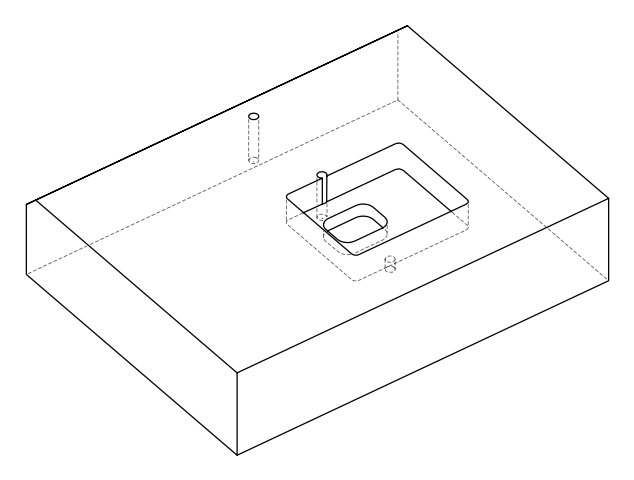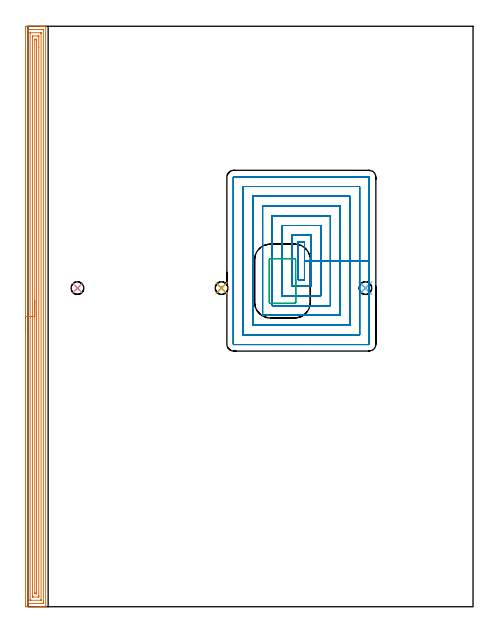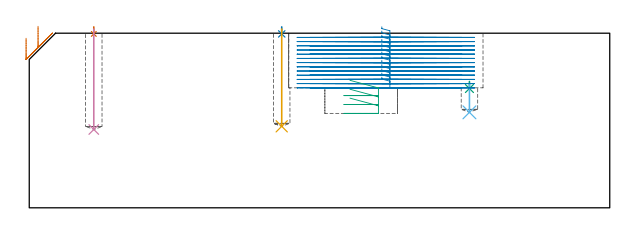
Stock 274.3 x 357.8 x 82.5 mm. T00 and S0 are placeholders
(PLAN: 9 operations, 4 tool changes, 61.4 min)
(1 SPOT_DRILL | STEP1POCKET | NXT0321_9005460120000 | 0.03 min | 2 mm3)
(2 SPOT_DRILL_1 | STEP1POCKET_1 | NXT0321_9005460120000 | 0.03 min | 0 mm3)
(3 SPOT_DRILL_2 | STEP1POCKET_2 | NXT0321_9005460120000 | 0.03 min | 2792 mm3)
(4 DRILL_BLIND_HOLE_INTO_CENTER | STEP1POCKET | NXT0301_049 | 0.19 min | 2117 mm3)
(5 DRILL_BLIND_HOLE_INTO_CENTER_1 | STEP1POCKET_1 | NXT0301_049 | 0.19 min | 2046 mm3)
(6 DRILL_BLIND_HOLE_INTO_CENTER_2 | STEP1POCKET_2 | NXT0301_049 | 0.06 min | 532 mm3)
(7 AREA_MILL | FG_CHAMFER_SURFACE | UGT0205_001 | 14.53 min | 27510 mm3)
(8 MILL_RECTANGULAR_POCKET | POCKET_RECTANGULAR_STRAIGHT | NXT0201_009 | Follow Part, ap 2, ae 75% | 45.46 min | 260612 mm3)
(9 MILL_RECTANGULAR_POCKET_1 | POCKET_RECTANGULAR_STRAIGHT_1 | UGT0201_100 | Follow Part, ap 4.5, ae 75% | 0.87 min | 17927 mm3)
(TOOL NXT0321_9005460120000 | NC Spot Drill, 142deg, 12mm, Carbide, Uncoated | D12 PA142 FL30 Z2)
(TOOL NXT0301_049 | Carbide Drill 7.8mm [860.1-0780-039A1-MM 2214] | D7.8 PA140 FL53 Z2)
(TOOL UGT0205_001 | Chamfer Mill 20 x 3 x 45 deg. | D20 FL50 Z2)
(TOOL NXT0201_009 | ENDMILL 8mm [2P460-0800-NA 1630] | D8 FL26 Z6)
(TOOL UGT0201_100 | End Mill 18 mm | D18 FL22 Z2)
(OP 1 SPOT_DRILL)
G17 G21 G94 G90
T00 M6
G54
G17 G0 G90 X30.5 Y196.4 S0 M3
G43 Z92.5 H0
G94 G81 G98 Z82.164 F250. R85.5
G80
M5
M2
(OP 2 SPOT_DRILL_1)
G17 G21 G94 G90
T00 M6
G54
G17 G0 G90 X119.3 Y196.4 S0 M3
G43 Z92.5 H0
G94 G81 G98 Z82.164 F250. R85.5
G80
M5
M2
(OP 3 SPOT_DRILL_2)
G17 G21 G94 G90
T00 M6
G54
G17 G0 G90 X208. Y196.4 S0 M3
G43 Z92.5 H0
G94 G81 G98 Z56.364 F250. R59.7
G80
M5
M2
(OP 4 DRILL_BLIND_HOLE_INTO_CENTER)
G17 G21 G94 G90
T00 M6
G54
G17 G0 G90 X30.5 Y196.4 S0 M3
G43 Z92.5 H1
G94 G81 G98 Z37. F250. R84.5
G80
M5
M2
(OP 5 DRILL_BLIND_HOLE_INTO_CENTER_1)
G17 G21 G94 G90
T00 M6
G54
G17 G0 G90 X119.3 Y196.4 S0 M3
G43 Z92.5 H1
G94 G81 G98 Z38.5 F250. R84.5
G80
M5
M2
(OP 6 DRILL_BLIND_HOLE_INTO_CENTER_2)
G17 G21 G94 G90
T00 M6
G54
G17 G0 G90 X208. Y196.4 S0 M3
G43 Z92.5 H1
G94 G81 G98 Z45.1 F250. R58.7
G80
M5
M2
(OP 7 AREA_MILL)
G17 G21 G94 G90
T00 M6
G54
G17 G0 G90 X-1.5 Y168.9 S1061 M3
G43 Z92.5 H0
Z80.1
G94 G1 Y168.938 Z79.228 F250.
Y169.052 Z78.364
Y169.241 Z77.512
Y169.503 Z76.68
Y169.837 Z75.874
Y170.24 Z75.1
Y170.709 Z74.364
Y171.24 Z73.672
Y171.829 Z73.029
Y172.472 Z72.44
Y173.164 Z71.909
Y173.9 Z71.44
Y174.674 Z71.037
Y175.48 Z70.703
Y176.312 Z70.441
Y177.164 Z70.252
Y178.028 Z70.138
Y178.9 Z70.1
Y356.755
X-1.499 Y357.178 Z70.101
X-1.495 Y357.644 Z70.103
X-1.492 Y357.791 Z70.106
X-1.035 Y357.795 Z70.562
X-0.421 Y357.8 Z71.176
X7.788 Z79.383
X8.325 Z79.922
X8.671 Z80.267
X9.208 Z80.804
X9.553 Z81.148
X10.244 Z81.844
X10.536 Z82.136
X10.891 Y357.793 Z82.482
X10.897 Y357.792 Z82.488
X10.9 Y357.625 Z82.5
Y0.175
X10.897 Y0.008 Z82.488
X10.891 Y0.007 Z82.482
X10.536 Y0. Z82.136
X10.245 Z81.844
X9.553 Z81.148
X8.325 Z79.922
X7.788 Z79.383
X7.174 Z78.77
X-0.421 Z71.176
X-1.035 Y0.002 Z70.562
X-1.256 Y0.004 Z70.341
X-1.492 Y0.01 Z70.106
X-1.495 Y0.156 Z70.103
X-1.499 Y0.622 Z70.101
X-1.5 Y1.092 Z70.1
Y178.9
X-0.086 Z71.514
Y354.429
X-0.085 Y355.322 Z71.515
X-0.084 Y355.391 Z71.516
X-0.072 Y355.79 Z71.528
X0.328 Y355.798 Z71.928
X0.729 Y355.799 Z72.329
X1.208 Y355.8 Z72.808
X8.671 Y355.799 Z80.271
X9.152 Y355.797 Z80.752
X9.378 Y355.79 Z80.978
X9.479 Y355.769 Z81.079
X9.485 Y355.46 Z81.085
Y355.391
X9.486 Y3.371 Z81.086
X9.485 Y2.478 Z81.085
X9.484 Y2.409 Z81.084
X9.472 Y2.01 Z81.072
X9.072 Y2.002 Z80.672
X8.671 Y2.001 Z80.271
X8.192 Y2. Z79.792
X0.729 Y2.001 Z72.329
X0.248 Y2.003 Z71.848
X0.022 Y2.01 Z71.622
X-0.079 Y2.03 Z71.521
X-0.085 Y2.34 Z71.515
Y2.409
X-0.086 Y178.9 Z71.514
X1.329 Z72.929
Y353.604
X1.331 Y353.747 Z72.931
X1.333 Y353.781 Z72.933
X1.335 Y353.79 Z72.935
X1.354 Y353.793 Z72.954
X1.419 Y353.799 Z73.019
X7.595 Y353.8 Z79.195
X7.788 Y353.799 Z79.388
X7.982 Y353.797 Z79.582
X8.037 Y353.793 Z79.637
X8.065 Y353.79 Z79.665
X8.067 Y353.774 Z79.667
X8.07 Y353.699 Z79.67
X8.071 Y353.604 Z79.671
X8.072 Y353.317 Z79.672
X8.071 Y4.196 Z79.671
X8.069 Y4.053 Z79.669
X8.067 Y4.019 Z79.667
X8.065 Y4.01 Z79.665
X8.046 Y4.007 Z79.646
X7.981 Y4.001 Z79.581
X1.806 Y4. Z73.406
X1.612 Y4.001 Z73.212
X1.418 Y4.003 Z73.018
X1.363 Y4.007 Z72.963
X1.335 Y4.01 Z72.935
X1.333 Y4.026 Z72.933
X1.33 Y4.101 Z72.93
X1.329 Y4.196 Z72.929
Y4.483
Y178.9
X2.743 Z74.343
Y350.923
X2.744 Y351.563 Z74.344
X2.748 Y351.777 Z74.348
X2.75 Y351.789 Z74.35
X2.755 Y351.792 Z74.355
X2.781 Y351.797 Z74.381
X2.835 Y351.799 Z74.435
X2.943 Y351.8 Z74.543
X6.04 Z77.64
X6.459 Y351.79 Z78.059
X6.651 Y351.779 Z78.251
X6.652 Y351.669 Z78.252
X6.656 Y351.176 Z78.256
X6.657 Y344.919 Z78.257
Y6.877
X6.656 Y6.237 Z78.256
X6.652 Y6.023 Z78.252
X6.65 Y6.011 Z78.25
X6.645 Y6.008 Z78.245
X6.619 Y6.003 Z78.219
X6.565 Y6.001 Z78.165
X6.457 Y6. Z78.057
X3.36 Z74.96
X2.941 Y6.01 Z74.541
X2.75 Y6.021 Z74.35
X2.748 Y6.131 Z74.348
X2.744 Y6.624 Z74.344
X2.743 Y12.875 Z74.343
Y178.9
X4.157 Z75.757
Y349.342
X4.159 Y349.548 Z75.759
X4.161 Y349.686 Z75.761
X4.164 Y349.788 Z75.764
X4.178 Y349.79 Z75.778
X4.259 Y349.795 Z75.859
X4.487 Y349.798 Z76.087
X5.141 Y349.792 Z76.741
X5.228 Y349.79 Z76.828
X5.237 Y349.445 Z76.837
X5.242 Y349.239 Z76.842
X5.243 Y349.135 Z76.843
Y349.032
Y8.458
X5.241 Y8.252 Z76.841
X5.239 Y8.114 Z76.839
X5.236 Y8.013 Z76.836
X5.222 Y8.01 Z76.822
X5.141 Y8.005 Z76.741
X4.913 Y8.002 Z76.513
X4.259 Y8.008 Z75.859
X4.172 Y8.01 Z75.772
X4.163 Y8.355 Z75.763
X4.158 Y8.561 Z75.758
X4.157 Y8.665 Z75.757
Y8.768
Y178.9
Y179.772 Z75.795
Y180.637 Z75.909
Y181.488 Z76.098
Y182.32 Z76.36
Y183.126 Z76.694
Y183.9 Z77.097
Y184.636 Z77.565
Y185.328 Z78.096
Y185.971 Z78.686
Y186.56 Z79.329
Y187.092 Z80.021
Y187.56 Z80.757
Y187.963 Z81.531
Y188.297 Z82.337
Y188.559 Z83.169
Y188.748 Z84.02
Y188.862 Z84.885
Y188.9 Z85.757
G0 Z92.5
M5
M2
(OP 8 MILL_RECTANGULAR_POCKET)
G17 G21 G94 G90
T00 M6
G54
G17 G0 G90 X166.6 Y204.703 S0 M3
G43 Z92.5 H1
Z85.5
G94 G1 Y201.6 Z84.669 F250.
X170.4 Z83.65
Y213.3 Z80.515
Y225. F500.
X166.6
Y201.6
X170.4
Y213.3
X174.4
Y229.
X162.6
Y197.6
X174.4
Y213.3
X180.4
Y235.
X156.6
Y198.477
Y191.6
X180.4
Y213.3
X186.4
Y241.
X150.6
Y198.477
Y185.6
X186.4
Y213.3
X192.4
Y247.
X144.6
Y198.477
Y179.6
X192.4
Y213.3
X198.4
Y253.
X138.6
Y198.477
Y173.6
X198.4
Y213.3
X204.4
Y259.
X132.6
Y198.477
Y167.6
X204.4
Y213.3
X210.4
Y264.8
G3 X210.2 Y265. R0.2
G1 X126.8
G3 X126.6 Y264.8 R0.2
G1 Y161.8
G3 X126.8 Y161.6 R0.2
G1 X210.2
G3 X210.4 Y161.8 R0.2
G1 Y213.3
Y214.3
G0 X166.6 Y204.703 Z83.515
G1 Y201.6 Z82.684 F250.
X170.4 Z81.666
Y213.3 Z78.531
Y225. F500.
X166.6
Y201.6
X170.4
Y213.3
X174.4
Y229.
X162.6
Y197.6
X174.4
Y213.3
X180.4
Y235.
X156.6
Y198.477
Y191.6
X180.4
Y213.3
X186.4
Y241.
X150.6
Y198.477
Y185.6
X186.4
Y213.3
X192.4
Y247.
X144.6
Y198.477
Y179.6
X192.4
Y213.3
X198.4
Y253.
X138.6
Y198.477
Y173.6
X198.4
Y213.3
X204.4
Y259.
X132.6
Y198.477
Y167.6
X204.4
Y213.3
X210.4
Y264.8
G3 X210.2 Y265. R0.2
G1 X126.8
G3 X126.6 Y264.8 R0.2
G1 Y161.8
G3 X126.8 Y161.6 R0.2
G1 X210.2
G3 X210.4 Y161.8 R0.2
G1 Y213.3
Y214.3
G0 X166.6 Y204.703 Z81.531
G1 Y201.6 Z80.699 F250.
X170.4 Z79.681
Y213.3 Z76.546
Y225. F500.
X166.6
Y201.6
X170.4
Y213.3
X174.4
Y229.
X162.6
Y197.6
X174.4
Y213.3
X180.4
Y235.
X156.6
Y198.477
Y191.6
X180.4
Y213.3
X186.4
Y241.
X150.6
Y198.477
Y185.6
X186.4
Y213.3
X192.4
Y247.
X144.6
Y198.477
Y179.6
X192.4
Y213.3
X198.4
Y253.
X138.6
Y198.477
Y173.6
X198.4
Y213.3
X204.4
Y259.
X132.6
Y198.477
Y167.6
X204.4
Y213.3
X210.4
Y264.8
G3 X210.2 Y265. R0.2
G1 X126.8
G3 X126.6 Y264.8 R0.2
G1 Y161.8
G3 X126.8 Y161.6 R0.2
G1 X210.2
G3 X210.4 Y161.8 R0.2
G1 Y213.3
Y214.3
G0 X166.6 Y204.703 Z79.546
G1 Y201.6 Z78.715 F250.
X170.4 Z77.696
Y213.3 Z74.561
Y225. F500.
X166.6
Y201.6
X170.4
Y213.3
X174.4
Y229.
X162.6
Y197.6
X174.4
Y213.3
X180.4
Y235.
X156.6
Y198.477
Y191.6
X180.4
Y213.3
X186.4
Y241.
X150.6
Y198.477
Y185.6
X186.4
Y213.3
X192.4
Y247.
X144.6
Y198.477
Y179.6
X192.4
Y213.3
X198.4
Y253.
X138.6
Y198.477
Y173.6
X198.4
Y213.3
X204.4
Y259.
X132.6
Y198.477
Y167.6
X204.4
Y213.3
X210.4
Y264.8
G3 X210.2 Y265. R0.2
G1 X126.8
G3 X126.6 Y264.8 R0.2
G1 Y161.8
G3 X126.8 Y161.6 R0.2
G1 X210.2
G3 X210.4 Y161.8 R0.2
G1 Y213.3
Y214.3
G0 X166.6 Y204.703 Z77.561
G1 Y201.6 Z76.73 F250.
X170.4 Z75.712
Y213.3 Z72.577
Y225. F500.
X166.6
Y201.6
X170.4
Y213.3
X174.4
Y229.
X162.6
Y197.6
X174.4
Y213.3
X180.4
Y235.
X156.6
Y198.477
Y191.6
X180.4
Y213.3
X186.4
Y241.
X150.6
Y198.477
Y185.6
X186.4
Y213.3
X192.4
Y247.
X144.6
Y198.477
Y179.6
X192.4
Y213.3
X198.4
Y253.
X138.6
Y198.477
Y173.6
X198.4
Y213.3
X204.4
Y259.
X132.6
Y198.477
Y167.6
X204.4
Y213.3
X210.4
Y264.8
G3 X210.2 Y265. R0.2
G1 X126.8
G3 X126.6 Y264.8 R0.2
G1 Y161.8
G3 X126.8 Y161.6 R0.2
G1 X210.2
G3 X210.4 Y161.8 R0.2
G1 Y213.3
Y214.3
G0 X166.6 Y204.703 Z75.577
G1 Y201.6 Z74.745 F250.
X170.4 Z73.727
Y213.3 Z70.592
Y225. F500.
X166.6
Y201.6
X170.4
Y213.3
X174.4
Y229.
X162.6
Y197.6
X174.4
Y213.3
X180.4
Y235.
X156.6
Y198.477
Y191.6
X180.4
Y213.3
X186.4
Y241.
X150.6
Y198.477
Y185.6
X186.4
Y213.3
X192.4
Y247.
X144.6
Y198.477
Y179.6
X192.4
Y213.3
X198.4
Y253.
X138.6
Y198.477
Y173.6
X198.4
Y213.3
X204.4
Y259.
X132.6
Y198.477
Y167.6
X204.4
Y213.3
X210.4
Y264.8
G3 X210.2 Y265. R0.2
G1 X126.8
G3 X126.6 Y264.8 R0.2
G1 Y161.8
G3 X126.8 Y161.6 R0.2
G1 X210.2
G3 X210.4 Y161.8 R0.2
G1 Y213.3
Y214.3
G0 X166.6 Y204.703 Z73.592
G1 Y201.6 Z72.761 F250.
X170.4 Z71.743
Y213.3 Z68.608
Y225. F500.
X166.6
Y201.6
X170.4
Y213.3
X174.4
Y229.
X162.6
Y197.6
X174.4
Y213.3
X180.4
Y235.
X156.6
Y198.477
Y191.6
X180.4
Y213.3
X186.4
Y241.
X150.6
Y198.477
Y185.6
X186.4
Y213.3
X192.4
Y247.
X144.6
Y198.477
Y179.6
X192.4
Y213.3
X198.4
Y253.
X138.6
Y198.477
Y173.6
X198.4
Y213.3
X204.4
Y259.
X132.6
Y198.477
Y167.6
X204.4
Y213.3
X210.4
Y264.8
G3 X210.2 Y265. R0.2
G1 X126.8
G3 X126.6 Y264.8 R0.2
G1 Y161.8
G3 X126.8 Y161.6 R0.2
G1 X210.2
G3 X210.4 Y161.8 R0.2
G1 Y213.3
Y214.3
G0 X166.6 Y204.703 Z71.608
G1 Y201.6 Z70.776 F250.
X170.4 Z69.758
Y213.3 Z66.623
Y225. F500.
X166.6
Y201.6
X170.4
Y213.3
X174.4
Y229.
X162.6
Y197.6
X174.4
Y213.3
X180.4
Y235.
X156.6
Y198.477
Y191.6
X180.4
Y213.3
X186.4
Y241.
X150.6
Y198.477
Y185.6
X186.4
Y213.3
X192.4
Y247.
X144.6
Y198.477
Y179.6
X192.4
Y213.3
X198.4
Y253.
X138.6
Y198.477
Y173.6
X198.4
Y213.3
X204.4
Y259.
X132.6
Y198.477
Y167.6
X204.4
Y213.3
X210.4
Y264.8
G3 X210.2 Y265. R0.2
G1 X126.8
G3 X126.6 Y264.8 R0.2
G1 Y161.8
G3 X126.8 Y161.6 R0.2
G1 X210.2
G3 X210.4 Y161.8 R0.2
G1 Y213.3
Y214.3
G0 X166.6 Y204.703 Z69.623
G1 Y201.6 Z68.792 F250.
X170.4 Z67.773
Y213.3 Z64.638
Y225. F500.
X166.6
Y201.6
X170.4
Y213.3
X174.4
Y229.
X162.6
Y197.6
X174.4
Y213.3
X180.4
Y235.
X156.6
Y198.477
Y191.6
X180.4
Y213.3
X186.4
Y241.
X150.6
Y198.477
Y185.6
X186.4
Y213.3
X192.4
Y247.
X144.6
Y198.477
Y179.6
X192.4
Y213.3
X198.4
Y253.
X138.6
Y198.477
Y173.6
X198.4
Y213.3
X204.4
Y259.
X132.6
Y198.477
Y167.6
X204.4
Y213.3
X210.4
Y264.8
G3 X210.2 Y265. R0.2
G1 X126.8
G3 X126.6 Y264.8 R0.2
G1 Y161.8
G3 X126.8 Y161.6 R0.2
G1 X210.2
G3 X210.4 Y161.8 R0.2
G1 Y213.3
Y214.3
G0 X166.6 Y204.703 Z67.638
G1 Y201.6 Z66.807 F250.
X170.4 Z65.789
Y213.3 Z62.654
Y225. F500.
X166.6
Y201.6
X170.4
Y213.3
X174.4
Y229.
X162.6
Y197.6
X174.4
Y213.3
X180.4
Y235.
X156.6
Y198.477
Y191.6
X180.4
Y213.3
X186.4
Y241.
X150.6
Y198.477
Y185.6
X186.4
Y213.3
X192.4
Y247.
X144.6
Y198.477
Y179.6
X192.4
Y213.3
X198.4
Y253.
X138.6
Y198.477
Y173.6
X198.4
Y213.3
X204.4
Y259.
X132.6
Y198.477
Y167.6
X204.4
Y213.3
X210.4
Y264.8
G3 X210.2 Y265. R0.2
G1 X126.8
G3 X126.6 Y264.8 R0.2
G1 Y161.8
G3 X126.8 Y161.6 R0.2
G1 X210.2
G3 X210.4 Y161.8 R0.2
G1 Y213.3
Y214.3
G0 X166.6 Y204.703 Z65.654
G1 Y201.6 Z64.822 F250.
X170.4 Z63.804
Y213.3 Z60.669
Y225. F500.
X166.6
Y201.6
X170.4
Y213.3
X174.4
Y229.
X162.6
Y197.6
X174.4
Y213.3
X180.4
Y235.
X156.6
Y198.477
Y191.6
X180.4
Y213.3
X186.4
Y241.
X150.6
Y198.477
Y185.6
X186.4
Y213.3
X192.4
Y247.
X144.6
Y198.477
Y179.6
X192.4
Y213.3
X198.4
Y253.
X138.6
Y198.477
Y173.6
X198.4
Y213.3
X204.4
Y259.
X132.6
Y198.477
Y167.6
X204.4
Y213.3
X210.4
Y264.8
G3 X210.2 Y265. R0.2
G1 X126.8
G3 X126.6 Y264.8 R0.2
G1 Y161.8
G3 X126.8 Y161.6 R0.2
G1 X210.2
G3 X210.4 Y161.8 R0.2
G1 Y213.3
Y214.3
G0 X166.6 Y204.703 Z63.669
G1 Y201.6 Z62.838 F250.
X170.4 Z61.82
Y213.3 Z58.685
Y225. F500.
X166.6
Y201.6
X170.4
Y213.3
X174.4
Y229.
X162.6
Y197.6
X174.4
Y213.3
X180.4
Y235.
X156.6
Y198.477
Y191.6
X180.4
Y213.3
X186.4
Y241.
X150.6
Y198.477
Y185.6
X186.4
Y213.3
X192.4
Y247.
X144.6
Y198.477
Y179.6
X192.4
Y213.3
X198.4
Y253.
X138.6
Y198.477
Y173.6
X198.4
Y213.3
X204.4
Y259.
X132.6
Y198.477
Y167.6
X204.4
Y213.3
X210.4
Y264.8
G3 X210.2 Y265. R0.2
G1 X126.8
G3 X126.6 Y264.8 R0.2
G1 Y161.8
G3 X126.8 Y161.6 R0.2
G1 X210.2
G3 X210.4 Y161.8 R0.2
G1 Y213.3
Y214.3
G0 X166.6 Y204.703 Z61.685
G1 Y201.6 Z60.853 F250.
X170.4 Z59.835
Y213.3 Z56.7
Y225. F500.
X166.6
Y201.6
X170.4
Y213.3
X174.4
Y229.
X162.6
Y197.6
X174.4
Y213.3
X180.4
Y235.
X156.6
Y198.477
Y191.6
X180.4
Y213.3
X186.4
Y241.
X150.6
Y198.477
Y185.6
X186.4
Y213.3
X192.4
Y247.
X144.6
Y198.477
Y179.6
X192.4
Y213.3
X198.4
Y253.
X138.6
Y198.477
Y173.6
X198.4
Y213.3
X204.4
Y259.
X132.6
Y198.477
Y167.6
X204.4
Y213.3
X210.4
Y264.8
G3 X210.2 Y265. R0.2
G1 X126.8
G3 X126.6 Y264.8 R0.2
G1 Y161.8
G3 X126.8 Y161.6 R0.2
G1 X210.2
G3 X210.4 Y161.8 R0.2
G1 Y213.3
Y214.3
G0 Z92.5
M5
M2
(OP 9 MILL_RECTANGULAR_POCKET_1)
G17 G21 G94 G90
T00 M6
G54
G17 G0 G90 X151.54 Y187. S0 M3
G43 Z92.5 H0
Z60.233
G94 G1 X164.3 Z56.814 F250.
X164.384 Z56.792
X164.608 Y187.066 Z56.729
X164.799 Y187.201 Z56.667
X164.934 Y187.392 Z56.604
X165. Y187.616 Z56.541
Y187.7 Z56.519
Y200.75 Z53.022
Y213.8 F500.
G3 X164.3 Y214.5 R0.7
G1 X149.4
G3 X148.7 Y213.8 R0.7
G1 Y187.7
G3 X149.4 Y187. R0.7
G1 X164.3
G3 X165. Y187.7 R0.7
G1 Y200.75
Y201.75
G0 X151.54 Y187. Z56.022
G1 X164.3 Z52.603 F250.
X164.384 Z52.581
X164.608 Y187.066 Z52.518
X164.799 Y187.201 Z52.456
X164.934 Y187.392 Z52.393
X165. Y187.616 Z52.33
Y187.7 Z52.308
Y200.75 Z48.811
Y213.8 F500.
G3 X164.3 Y214.5 R0.7
G1 X149.4
G3 X148.7 Y213.8 R0.7
G1 Y187.7
G3 X149.4 Y187. R0.7
G1 X164.3
G3 X165. Y187.7 R0.7
G1 Y200.75
Y201.75
G0 X151.54 Y187. Z51.811
G1 X164.3 Z48.392 F250.
X164.384 Z48.37
X164.608 Y187.066 Z48.307
X164.799 Y187.201 Z48.244
X164.934 Y187.392 Z48.182
X165. Y187.616 Z48.119
Y187.7 Z48.097
Y200.75 Z44.6
Y213.8 F500.
G3 X164.3 Y214.5 R0.7
G1 X149.4
G3 X148.7 Y213.8 R0.7
G1 Y187.7
G3 X149.4 Y187. R0.7
G1 X164.3
G3 X165. Y187.7 R0.7
G1 Y200.75
Y201.75
G0 Z92.5
M5
M2
